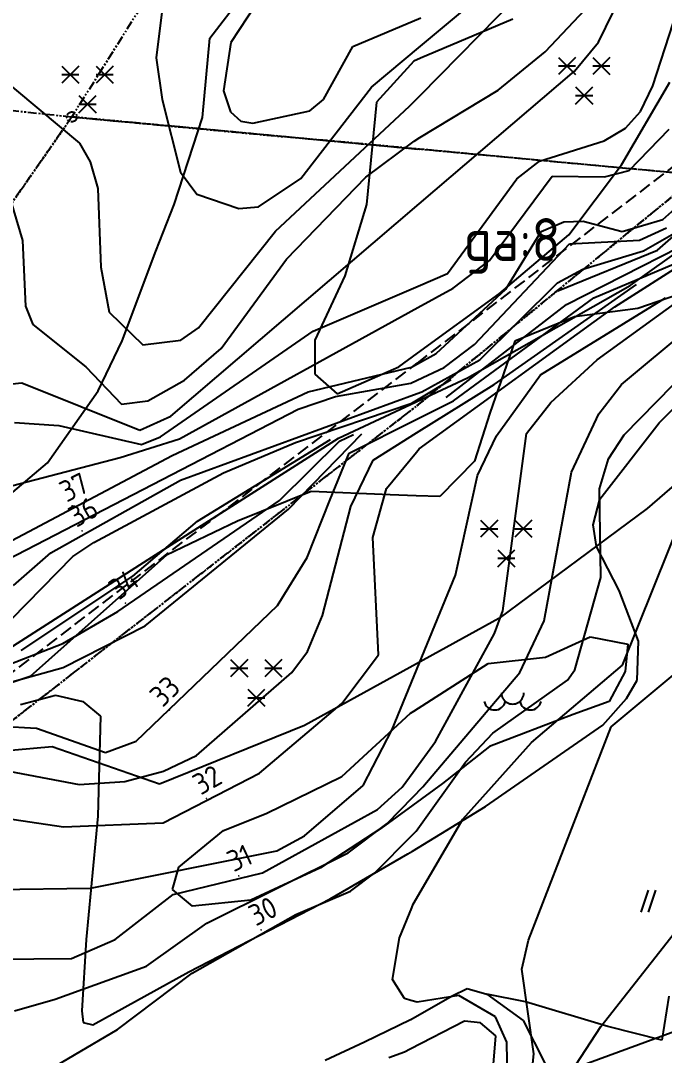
# Model space of a CAD drawing. Header units: metres. Extents: x 139929 to 142176, y 6401995 to 6404420.
# Drawn here: x 140624.4 to 140669.6, y 6402336.5 to 6402409.2 of the extents above; entities that cross this region are included whole.
import ezdxf
from ezdxf.enums import TextEntityAlignment as Align

# ---------------------------------------------------------------- set-up
doc = ezdxf.new("R2010")
doc.units = ezdxf.units.M
doc.header["$LTSCALE"] = 0.5
for name, pattern in [('DASHED', [0.75, 0.5, -0.25]), ('DASHED2', [0.375, 0.25, -0.125]), ('DGN Style 3', [2.464518, 1.76037, -0.704148]), ('PHANTOM', [2.5, 1.25, -0.25, 0.25, -0.25, 0.25, -0.25])]:
    doc.linetypes.add(name, pattern=pattern)
doc.layers.get('0').update_dxf_attribs({"color": 1})
doc.layers.add('LM_GRÄNSPUNKT_TEXT_NY', color=94, linetype='Continuous', lineweight=25)
for name, color, linetype in [('M-BEF-MARKLINJE', 4, 'Continuous'), ('M-BEF-NIVÅKURVA-PRIMÄR-0.5M', 12, 'Continuous'), ('M-BEF-NIVÅKURVA-PRIMÄR-1.0M', 12, 'Continuous'), ('M-BEF-TELE-INFO', 4, 'Continuous'), ('M-GR-FASTIGHETSGRÄNS', 3, 'PHANTOM'), ('M-GR-RÄTTIGHETSGRÄNS', 3, 'DASHED')]:
    doc.layers.add(name, color=color, linetype=linetype)
doc.styles.add('ISO', font='iso.shx', dxfattribs={"height": 2.5})
doc.styles.add('ITALICC', font='italicc', dxfattribs={"oblique": 10})

# ---------------------------------------------------------------- blocks, each defined once
blk = doc.blocks.new('osynlig cirkel')
blk.add_circle((0, 0), 0.005)
blk = doc.blocks.new('OSYNLIG')
blk.add_blockref('osynlig cirkel', (0, 0))
blk = doc.blocks.new('PRI_M_BARRSKOG')
for points in [[(-0.6, 1.478, 0), (-1.8, 0.278, 0)], [(-1.8, 1.478, 0), (-0.6, 0.278, 0)], [(0.6, 1.478, 0), (1.8, 0.278, 0)], [(1.8, 1.478, 0), (0.6, 0.278, 0)], [(-1.8, 0.878, 0), (-0.6, 0.878, 0)], [(0.6, 0.878, 0), (1.8, 0.878, 0)], [(-0.6, -1.8, 0), (0.6, -0.6, 0)], [(-0.6, -0.6, 0), (0.6, -1.8, 0)], [(-0.6, -1.2, 0), (0.6, -1.2, 0)]]:
    blk.add_polyline3d(points)
blk = doc.blocks.new('PRI_M_BERG')
for centre, radius, start, end in [((0, 0.867), 0.784, 179.99999, 0.00001), ((-1.252, 0.43), 0.765, 192.29023, 347.70977), ((1.252, 0.43), 0.765, 192.29023, 347.70977)]:
    blk.add_arc(centre, radius, start, end)
blk = doc.blocks.new('PRI_M_ÅKER')
for points in [[(0.259, 1.556, 0), (-0.259, 0, 0)], [(0.778, 1.556, 0), (0.259, 0, 0)]]:
    blk.add_polyline3d(points)
blk = doc.blocks.new('LIGGARPUNKT')
blk.add_circle((0, 0), 0.35)
at = {"layer": 'LM_GRÄNSPUNKT_TEXT_NY', "style": 'ITALICC', "oblique": 10}
blk.add_attdef('PUNKTBETECKNING', (0.5, -0.35), '', height=0.7, dxfattribs=at)
blk = doc.blocks.new('PRI_V_POLLARE')
blk.add_circle((0, 0), 0.2)
blk = doc.blocks.new('PRI_NIVÅ_HÖJDPKT')
at = {"color": 0, "linetype": 'Continuous', "lineweight": -3}
blk.add_circle((183, 184), 0.0005, dxfattribs=at)

msp = doc.modelspace()

# ---------------------------------------------------------------- linework, layer by layer
at = {"layer": 'M-BEF-MARKLINJE'}
for p, q in [((140637.721, 6402407.926, 40.119), (140641.561, 6402412.996, 40.375)), ((140659, 6402409.268, 39.082), (140652.507, 6402406.524, 39.255)), ((140637.187, 6402402.354, 40.02), (140637.721, 6402407.926, 40.119)), ((140652.041, 6402406.327, 39.267), (140649.414, 6402403.437, 39.338)), ((140652.507, 6402406.524, 39.255), (140652.041, 6402406.327, 39.267)), ((140666.632, 6402399.037, 37.249), (140670.015, 6402404.853, 37.419)), ((140667.23, 6402390.566), (140687.173, 6402404.745)), ((140649.414, 6402403.437, 39.338), (140648.718, 6402396.252, 39.082)), ((140635.217, 6402396.248, 39.636), (140637.187, 6402402.354, 40.02)), ((140662.93, 6402394.12, 37.163), (140666.632, 6402399.037, 37.249)), ((140633.925, 6402392.973, 39.537), (140635.217, 6402396.248, 39.636)), ((140648.718, 6402396.252, 39.082), (140647.199, 6402391.252, 38.158)), ((140658.024, 6402389.981, 37.05), (140662.93, 6402394.12, 37.163)), ((140631.562, 6402386.676, 39.096), (140633.925, 6402392.973, 39.537)), ((140647.199, 6402391.252, 38.158), (140645.097, 6402386.721, 37.376)), ((140655.809, 6402384.066), (140667.23, 6402390.566)), ((140672.274, 6402390.514, 31.06), (140667.758, 6402388.937, 31.146)), ((140652.294, 6402385.797, 36.842), (140658.024, 6402389.981, 37.05)), ((140667.758, 6402388.937, 31.146), (140663.325, 6402388.365, 31.132)), ((140663.325, 6402388.365, 31.132), (140659.136, 6402386.646, 30.805)), ((140629.867, 6402383.162, 38.84), (140631.562, 6402386.676, 39.096)), ((140645.097, 6402386.721, 37.376), (140645.077, 6402384.327, 36.922)), ((140659.136, 6402386.646, 30.805), (140657.364, 6402381.594, 30.662)), ((140650.988, 6402384.843, 36.794), (140652.294, 6402385.797, 36.842)), ((140669.278, 6402380.924, 29.784), (140673.427, 6402385.086, 29.699)), ((140645.077, 6402384.327, 36.922), (140646.652, 6402382.951, 36.822)), ((140646.652, 6402382.951, 36.822), (140650.988, 6402384.843, 36.794)), ((140646.748, 6402379.834), (140655.809, 6402384.066)), ((140626.318, 6402378.11, 37.931), (140629.867, 6402383.162, 38.84)), ((140657.364, 6402381.594, 30.662), (140656.305, 6402378.225, 31.913)), ((140665.09, 6402375.562, 29.94), (140669.278, 6402380.924, 29.784)), ((140633.39, 6402371.302), (140646.748, 6402379.834)), ((140623.869, 6402376.046, 37.575), (140626.318, 6402378.11, 37.931)), ((140656.305, 6402378.225, 31.913), (140653.862, 6402375.727, 32.553)), ((140644.818, 6402376.079, 33.34), (140639.667, 6402374.008, 33.61)), ((140650.387, 6402375.845, 32.63), (140644.818, 6402376.079, 33.34)), ((140652.191, 6402375.784, 32.59), (140650.387, 6402375.845, 32.63)), ((140653.862, 6402375.727, 32.553), (140652.191, 6402375.784, 32.59)), ((140664.627, 6402373.737, 29.94), (140665.09, 6402375.562, 29.94)), ((140639.667, 6402374.008, 33.61), (140634.674, 6402371.608, 33.653)), ((140664.877, 6402372.222, 29.912), (140664.627, 6402373.737, 29.94)), ((140666.452, 6402369.128, 29.557), (140664.877, 6402372.222, 29.912)), ((140621.884, 6402363.961), (140633.39, 6402371.302)), ((140634.674, 6402371.608, 33.653), (140629.162, 6402366.727, 33.624)), ((140667.823, 6402365.576, 29.145), (140666.452, 6402369.128, 29.557)), ((140629.162, 6402366.727, 33.624), (140625.087, 6402363.092, 33.226)), ((140661.277, 6402364.458, 30.259), (140664.42, 6402365.873, 30.003)), ((140664.42, 6402365.873, 30.003), (140667.065, 6402365.366, 29.406)), ((140667.727, 6402362.84, 29.031), (140667.823, 6402365.576, 29.145)), ((140667.065, 6402365.366, 29.406), (140666.889, 6402363.442, 29.207)), ((140652.035, 6402360.655, 31.448), (140657.253, 6402363.997, 30.714)), ((140657.253, 6402363.997, 30.714), (140661.277, 6402364.458, 30.259)), ((140666.889, 6402363.442, 29.207), (140665.763, 6402361.333, 29.179)), ((140625.087, 6402363.092, 33.226), (140620.688, 6402361.636, 33.184)), ((140666.978, 6402361.539, 29.002), (140667.727, 6402362.84, 29.031)), ((140624.407, 6402361.12, 33.167), (140626.866, 6402361.779, 33.238)), ((140626.866, 6402361.779, 33.238), (140628.794, 6402361.339, 33.124)), ((140628.794, 6402361.339, 33.124), (140630.038, 6402360.305, 32.982)), ((140665.763, 6402361.333, 29.179), (140663.223, 6402360.427, 29.236)), ((140665.301, 6402359.681, 28.974), (140666.978, 6402361.539, 29.002)), ((140630.038, 6402360.305, 32.982), (140629.852, 6402353.27, 32.314)), ((140646.985, 6402356.057, 31.879), (140651.805, 6402360.507, 31.481)), ((140651.805, 6402360.507, 31.481), (140652.035, 6402360.655, 31.448)), ((140663.223, 6402360.427, 29.236), (140657.352, 6402358.17, 29.477)), ((140657.062, 6402353.956, 29.344), (140665.301, 6402359.681, 28.974)), ((140657.352, 6402358.17, 29.477), (140654.049, 6402355.583, 29.605)), ((140641.665, 6402353.464, 31.922), (140646.985, 6402356.057, 31.879)), ((140654.049, 6402355.583, 29.605), (140651.967, 6402354.059, 29.844)), ((140651.967, 6402354.059, 29.844), (140649.715, 6402352.41, 30.103)), ((140651.934, 6402350.823, 29.651), (140657.062, 6402353.956, 29.344)), ((140629.852, 6402353.27, 32.314), (140629.029, 6402344.611, 31.163)), ((140638.662, 6402352.267, 31.794), (140641.665, 6402353.464, 31.922)), ((140649.715, 6402352.41, 30.103), (140645.476, 6402349.655, 30.145)), ((140635.546, 6402349.689, 31.581), (140638.662, 6402352.267, 31.794)), ((140646.154, 6402347.479, 29.969), (140651.609, 6402350.624, 29.67)), ((140651.609, 6402350.624, 29.67), (140651.934, 6402350.823, 29.651)), ((140635.101, 6402348.137, 31.225), (140635.546, 6402349.689, 31.581)), ((140645.476, 6402349.655, 30.145), (140640.585, 6402347.369, 30.387)), ((140636.496, 6402346.95, 30.771), (140635.101, 6402348.137, 31.225)), ((140636.229, 6402342.35, 30.054), (140646.154, 6402347.479, 29.969)), ((140640.585, 6402347.369, 30.387), (140636.496, 6402346.95, 30.771)), ((140629.029, 6402344.611, 31.163), (140628.726, 6402339.61, 30.31)), ((140629.508, 6402338.632, 30.111), (140636.229, 6402342.35, 30.054)), ((140654.728, 6402340.664, 29.341), (140655.779, 6402341.165, 29.298)), ((140655.779, 6402341.165, 29.298), (140657.157, 6402340.779, 29.085)), ((140657.157, 6402340.779, 29.085), (140659.722, 6402338.919, 28.9)), ((140659.87, 6402340.245, 28.775), (140657.157, 6402340.779, 29.085)), ((140651.828, 6402339.006, 29.554), (140654.728, 6402340.664, 29.341)), ((140665.67, 6402338.498, 28.377), (140659.87, 6402340.245, 28.775)), ((140669.954, 6402340.645, 28.207), (140669.463, 6402337.537, 28.15)), ((140628.726, 6402339.61, 30.31), (140628.829, 6402338.775, 30.182)), ((140628.829, 6402338.775, 30.182), (140629.508, 6402338.632, 30.111)), ((140648.58, 6402337.433, 29.653), (140651.812, 6402338.998, 29.555)), ((140651.812, 6402338.998, 29.555), (140651.828, 6402339.006, 29.554)), ((140659.722, 6402338.919, 28.9), (140661.262, 6402335.881, 28.63)), ((140669.463, 6402337.537, 28.15), (140665.67, 6402338.498, 28.377)), ((140670.369, 6402338.154), (140646.957, 6402329.594)), ((140645.823, 6402336.131, 29.767), (140648.58, 6402337.433, 29.653))]:
    msp.add_line(p, q, dxfattribs=at)
at = {"layer": 'M-BEF-MARKLINJE', "lineweight": -3}
for p, q in [((140637.721, 6402407.926), (140641.561, 6402412.996)), ((140659, 6402409.268), (140652.507, 6402406.524)), ((140637.187, 6402402.354), (140637.721, 6402407.926)), ((140652.041, 6402406.327), (140649.414, 6402403.437)), ((140652.507, 6402406.524), (140652.041, 6402406.327)), ((140666.632, 6402399.037), (140670.015, 6402404.853)), ((140649.414, 6402403.437), (140648.718, 6402396.252)), ((140635.217, 6402396.248), (140637.187, 6402402.354)), ((140662.93, 6402394.12), (140666.632, 6402399.037)), ((140633.925, 6402392.973), (140635.217, 6402396.248)), ((140648.718, 6402396.252), (140647.199, 6402391.252)), ((140658.024, 6402389.981), (140662.93, 6402394.12)), ((140631.562, 6402386.676), (140633.925, 6402392.973)), ((140647.199, 6402391.252), (140645.097, 6402386.721)), ((140672.274, 6402390.514), (140667.758, 6402388.937)), ((140652.294, 6402385.797), (140658.024, 6402389.981)), ((140667.758, 6402388.937), (140663.325, 6402388.365)), ((140663.325, 6402388.365), (140659.136, 6402386.646)), ((140629.867, 6402383.162), (140631.562, 6402386.676)), ((140645.097, 6402386.721), (140645.077, 6402384.327)), ((140659.136, 6402386.646), (140657.364, 6402381.594)), ((140650.988, 6402384.843), (140652.294, 6402385.797)), ((140669.278, 6402380.924), (140673.427, 6402385.086)), ((140645.077, 6402384.327), (140646.652, 6402382.951)), ((140646.652, 6402382.951), (140650.988, 6402384.843)), ((140626.318, 6402378.11), (140629.867, 6402383.162)), ((140657.364, 6402381.594), (140656.305, 6402378.225)), ((140665.09, 6402375.562), (140669.278, 6402380.924)), ((140623.869, 6402376.046), (140626.318, 6402378.11)), ((140656.305, 6402378.225), (140653.862, 6402375.727)), ((140644.818, 6402376.079), (140639.667, 6402374.008)), ((140650.387, 6402375.845), (140644.818, 6402376.079)), ((140652.191, 6402375.784), (140650.387, 6402375.845)), ((140653.862, 6402375.727), (140652.191, 6402375.784)), ((140664.627, 6402373.737), (140665.09, 6402375.562)), ((140639.667, 6402374.008), (140634.674, 6402371.608)), ((140664.877, 6402372.222), (140664.627, 6402373.737)), ((140666.452, 6402369.128), (140664.877, 6402372.222)), ((140634.674, 6402371.608), (140629.162, 6402366.727)), ((140667.823, 6402365.576), (140666.452, 6402369.128)), ((140629.162, 6402366.727), (140625.087, 6402363.092)), ((140661.277, 6402364.458), (140664.42, 6402365.873)), ((140664.42, 6402365.873), (140667.065, 6402365.366)), ((140667.727, 6402362.84), (140667.823, 6402365.576)), ((140667.065, 6402365.366), (140666.889, 6402363.442)), ((140652.035, 6402360.655), (140657.253, 6402363.997)), ((140657.253, 6402363.997), (140661.277, 6402364.458)), ((140666.889, 6402363.442), (140665.763, 6402361.333)), ((140625.087, 6402363.092), (140620.688, 6402361.636)), ((140666.978, 6402361.539), (140667.727, 6402362.84)), ((140624.407, 6402361.12), (140626.866, 6402361.779)), ((140626.866, 6402361.779), (140628.794, 6402361.339)), ((140628.794, 6402361.339), (140630.038, 6402360.305)), ((140665.763, 6402361.333), (140663.223, 6402360.427)), ((140665.301, 6402359.681), (140666.978, 6402361.539)), ((140630.038, 6402360.305), (140629.852, 6402353.27)), ((140646.985, 6402356.057), (140651.805, 6402360.507)), ((140651.805, 6402360.507), (140652.035, 6402360.655)), ((140663.223, 6402360.427), (140657.352, 6402358.17)), ((140657.062, 6402353.956), (140665.301, 6402359.681)), ((140657.352, 6402358.17), (140654.049, 6402355.583)), ((140641.665, 6402353.464), (140646.985, 6402356.057)), ((140654.049, 6402355.583), (140651.967, 6402354.059)), ((140651.967, 6402354.059), (140649.715, 6402352.41)), ((140651.934, 6402350.823), (140657.062, 6402353.956)), ((140629.852, 6402353.27), (140629.029, 6402344.611)), ((140638.662, 6402352.267), (140641.665, 6402353.464)), ((140649.715, 6402352.41), (140645.476, 6402349.655)), ((140635.546, 6402349.689), (140638.662, 6402352.267)), ((140646.154, 6402347.479), (140651.609, 6402350.624)), ((140651.609, 6402350.624), (140651.934, 6402350.823)), ((140635.101, 6402348.137), (140635.546, 6402349.689)), ((140645.476, 6402349.655), (140640.585, 6402347.369)), ((140636.496, 6402346.95), (140635.101, 6402348.137)), ((140636.229, 6402342.35), (140646.154, 6402347.479)), ((140640.585, 6402347.369), (140636.496, 6402346.95)), ((140629.029, 6402344.611), (140628.726, 6402339.61)), ((140629.508, 6402338.632), (140636.229, 6402342.35)), ((140654.728, 6402340.664), (140655.779, 6402341.165)), ((140655.779, 6402341.165), (140657.157, 6402340.779)), ((140659.87, 6402340.245), (140657.157, 6402340.779)), ((140657.157, 6402340.779), (140659.722, 6402338.919)), ((140651.828, 6402339.006), (140654.728, 6402340.664)), ((140665.67, 6402338.498), (140659.87, 6402340.245)), ((140669.954, 6402340.645), (140669.463, 6402337.537)), ((140628.726, 6402339.61), (140628.829, 6402338.775)), ((140628.829, 6402338.775), (140629.508, 6402338.632)), ((140648.58, 6402337.433), (140651.812, 6402338.998)), ((140651.812, 6402338.998), (140651.828, 6402339.006)), ((140659.722, 6402338.919), (140661.262, 6402335.881)), ((140669.463, 6402337.537), (140665.67, 6402338.498)), ((140645.823, 6402336.131), (140648.58, 6402337.433))]:
    msp.add_line(p, q, dxfattribs=at)
at = {"layer": 'M-BEF-MARKLINJE', "lineweight": -3, "ltscale": 0.8}
for p, q in [((140679.162, 6402384.237), (140668.417, 6402374.894)), ((140668.417, 6402374.894), (140657.997, 6402367.157)), ((140657.997, 6402367.157), (140644.364, 6402359.658)), ((140644.364, 6402359.658), (140634.172, 6402355.533)), ((140626.636, 6402358.162), (140617.479, 6402357.295)), ((140634.172, 6402355.533), (140626.636, 6402358.162))]:
    msp.add_line(p, q, dxfattribs=at)
at = {"layer": 'M-BEF-NIVÅKURVA-PRIMÄR-0.5M', "linetype": 'Continuous', "lineweight": -3}
for p, q in [((140665.008, 6402407.667, 38.5), (140671.886, 6402421.769, 38.5)), ((140652.48, 6402403.905, 39.5), (140663.144, 6402414.759, 39.5)), ((140640.949, 6402410.309, 40.5), (140639.181, 6402407.636, 40.5)), ((140647.755, 6402407.357, 40.5), (140652.536, 6402409.357, 40.5)), ((140639.181, 6402407.636, 40.5), (140638.675, 6402404.23, 40.5)), ((140663.319, 6402405.631, 38.5), (140665.008, 6402407.667, 38.5)), ((140645.705, 6402403.639, 40.5), (140647.755, 6402407.357, 40.5)), ((140621.44, 6402406.492, 39.5), (140628.561, 6402400.572, 39.5)), ((140652.402, 6402396.298, 38.5), (140663.319, 6402405.631, 38.5)), ((140638.675, 6402404.23, 40.5), (140639.167, 6402402.758, 40.5)), ((140644.733, 6402402.83, 40.5), (140645.705, 6402403.639, 40.5)), ((140651.744, 6402403.156, 39.5), (140652.48, 6402403.905, 39.5)), ((140639.167, 6402402.758, 40.5), (140639.899, 6402402.098, 40.5)), ((140640.741, 6402401.965, 40.5), (140644.733, 6402402.83, 40.5)), ((140642.331, 6402394.371, 39.5), (140651.744, 6402403.156, 39.5)), ((140639.899, 6402402.098, 40.5), (140640.741, 6402401.965, 40.5)), ((140667.153, 6402398.651, 37.5), (140669.976, 6402401.536, 37.5)), ((140628.561, 6402400.572, 39.5), (140629.3, 6402399.24, 39.5)), ((140629.3, 6402399.24, 39.5), (140629.852, 6402397.366, 39.5)), ((140657.357, 6402392.312, 37.5), (140661.746, 6402398.251, 37.5)), ((140661.746, 6402398.251, 37.5), (140665.436, 6402398.189, 37.5)), ((140665.436, 6402398.189, 37.5), (140667.153, 6402398.651, 37.5)), ((140629.852, 6402397.366, 39.5), (140630.065, 6402391.843, 39.5)), ((140634.965, 6402381.39, 38.5), (140652.402, 6402396.298, 38.5)), ((140666.62, 6402383.617, 30.5), (140680.612, 6402395.246, 30.5)), ((140669.142, 6402393.046, 35.5), (140672.224, 6402395.742, 35.5)), ((140667.874, 6402393.735, 36.5), (140669.778, 6402394.609, 36.5)), ((140636.926, 6402387.577, 39.5), (140642.331, 6402394.371, 39.5)), ((140662.964, 6402393.496, 36.5), (140667.874, 6402393.735, 36.5)), ((140656.292, 6402386.425, 36.5), (140662.964, 6402393.496, 36.5)), ((140662.159, 6402390.188, 35.5), (140669.142, 6402393.046, 35.5)), ((140654.806, 6402390.37, 37.5), (140657.357, 6402392.312, 37.5)), ((140630.065, 6402391.843, 39.5), (140630.642, 6402388.678, 39.5)), ((140652.327, 6402389.005, 37.5), (140654.806, 6402390.37, 37.5)), ((140657.684, 6402383.615, 32.5), (140667.682, 6402390.632, 32.5)), ((140660.929, 6402384.286, 31.5), (140669.719, 6402389.691, 31.5)), ((140630.642, 6402388.678, 39.5), (140633.019, 6402386.397, 39.5)), ((140635.585, 6402379.793, 37.5), (140652.327, 6402389.005, 37.5)), ((140635.681, 6402386.712, 39.5), (140636.926, 6402387.577, 39.5)), ((140633.019, 6402386.397, 39.5), (140635.681, 6402386.712, 39.5)), ((140654.159, 6402384.803, 36.5), (140656.292, 6402386.425, 36.5)), ((140652.274, 6402383.916, 36.5), (140654.159, 6402384.803, 36.5)), ((140657.833, 6402379.997, 31.5), (140660.929, 6402384.286, 31.5)), ((140618.448, 6402383.111, 38.5), (140624.507, 6402383.713, 38.5)), ((140624.507, 6402383.713, 38.5), (140632.79, 6402380.397, 38.5)), ((140646.528, 6402382.753, 36.5), (140651.826, 6402383.705, 36.5)), ((140651.826, 6402383.705, 36.5), (140652.274, 6402383.916, 36.5)), ((140652.236, 6402380.206, 32.5), (140657.684, 6402383.615, 32.5)), ((140652.26, 6402382.506, 35.5), (140654.659, 6402383.958, 35.5)), ((140665.041, 6402381.544, 30.5), (140666.62, 6402383.617, 30.5)), ((140643.723, 6402379.54, 35.5), (140651.896, 6402382.286, 35.5)), ((140643.908, 6402381.87, 36.5), (140646.528, 6402382.753, 36.5)), ((140651.896, 6402382.286, 35.5), (140652.26, 6402382.506, 35.5)), ((140623.448, 6402371.285, 36.5), (140643.908, 6402381.87, 36.5)), ((140632.79, 6402380.397, 38.5), (140634.965, 6402381.39, 38.5)), ((140663.111, 6402377.457, 30.5), (140665.041, 6402381.544, 30.5)), ((140643.227, 6402374.848, 33.5), (140648.39, 6402380.131, 33.5)), ((140649.183, 6402378.295, 32.5), (140652.236, 6402380.206, 32.5)), ((140656.508, 6402377.215, 31.5), (140657.833, 6402379.997, 31.5)), ((140631.418, 6402378.479, 37.5), (140635.585, 6402379.793, 37.5)), ((140636.848, 6402374.008, 34.5), (140646.19, 6402379.743, 34.5)), ((140638.664, 6402377.39, 35.5), (140643.723, 6402379.54, 35.5)), ((140622.025, 6402376.021, 37.5), (140631.418, 6402378.479, 37.5)), ((140647.608, 6402375.041, 32.5), (140649.183, 6402378.295, 32.5)), ((140629.577, 6402372.516, 35.5), (140638.664, 6402377.39, 35.5)), ((140654.972, 6402370.213, 31.5), (140656.508, 6402377.215, 31.5)), ((140661.199, 6402366.993, 30.5), (140663.111, 6402377.457, 30.5)), ((140633.179, 6402366.643, 33.5), (140643.227, 6402374.848, 33.5)), ((140645.619, 6402367.372, 32.5), (140647.608, 6402375.041, 32.5)), ((140666.702, 6402363.899, 29.5), (140671.054, 6402374.737, 29.5)), ((140632.295, 6402370.151, 34.5), (140636.848, 6402374.008, 34.5)), ((140628.083, 6402371.515, 35.5), (140629.577, 6402372.516, 35.5)), ((140621.01, 6402364.298, 35.5), (140628.083, 6402371.515, 35.5)), ((140624.457, 6402364.928, 34.5), (140632.295, 6402370.151, 34.5)), ((140652.061, 6402363.129, 31.5), (140654.972, 6402370.213, 31.5)), ((140644.575, 6402364.857, 32.5), (140645.619, 6402367.372, 32.5)), ((140659.493, 6402363.366, 30.5), (140661.199, 6402366.993, 30.5)), ((140627.413, 6402363.734, 33.5), (140633.179, 6402366.643, 33.5)), ((140643.47, 6402363.376, 32.5), (140644.575, 6402364.857, 32.5)), ((140617.784, 6402361.06, 33.5), (140627.413, 6402363.734, 33.5)), ((140636.766, 6402357.552, 32.5), (140643.47, 6402363.376, 32.5)), ((140652.661, 6402355.33, 30.5), (140659.493, 6402363.366, 30.5)), ((140660.305, 6402358.464, 29.5), (140666.702, 6402363.899, 29.5)), ((140650.515, 6402359.367, 31.5), (140652.061, 6402363.129, 31.5)), ((140648.492, 6402355.439, 31.5), (140650.515, 6402359.367, 31.5)), ((140655.476, 6402353.079, 29.5), (140660.305, 6402358.464, 29.5)), ((140634.467, 6402356.436, 32.5), (140636.766, 6402357.552, 32.5)), ((140620.547, 6402357.008, 32.5), (140628.544, 6402355.512, 32.5)), ((140631.754, 6402355.706, 32.5), (140634.467, 6402356.436, 32.5)), ((140628.544, 6402355.512, 32.5), (140631.754, 6402355.706, 32.5)), ((140644.353, 6402351.888, 31.5), (140648.492, 6402355.439, 31.5)), ((140651.973, 6402354.625, 30.5), (140652.661, 6402355.33, 30.5)), ((140650.16, 6402352.769, 30.5), (140651.973, 6402354.625, 30.5)), ((140651.996, 6402347.096, 29.5), (140655.476, 6402353.079, 29.5)), ((140647.43, 6402350.698, 30.5), (140650.16, 6402352.769, 30.5)), ((140642.429, 6402350.853, 31.5), (140644.353, 6402351.888, 31.5)), ((140629.326, 6402348.212, 31.5), (140642.429, 6402350.853, 31.5)), ((140637.497, 6402345.761, 30.5), (140647.43, 6402350.698, 30.5)), ((140622.469, 6402348.119, 31.5), (140629.326, 6402348.212, 31.5)), ((140651.043, 6402344.724, 29.5), (140651.893, 6402346.84, 29.5)), ((140651.893, 6402346.84, 29.5), (140651.996, 6402347.096, 29.5)), ((140633.268, 6402342.752, 30.5), (140637.497, 6402345.761, 30.5)), ((140665.171, 6402338.51, 28.5), (140670.608, 6402345.413, 28.5)), ((140650.548, 6402341.806, 29.5), (140651.043, 6402344.724, 29.5)), ((140626.846, 6402340.436, 30.5), (140633.268, 6402342.752, 30.5)), ((140651.395, 6402340.461, 29.5), (140650.548, 6402341.806, 29.5)), ((140623.987, 6402339.607, 30.5), (140626.846, 6402340.436, 30.5)), ((140651.826, 6402340.341, 29.5), (140651.395, 6402340.461, 29.5)), ((140652.275, 6402340.216, 29.5), (140651.826, 6402340.341, 29.5)), ((140655.204, 6402340.674, 29.5), (140652.275, 6402340.216, 29.5)), ((140657.778, 6402339.185, 29.5), (140655.204, 6402340.674, 29.5)), ((140658.576, 6402337.399, 29.5), (140657.778, 6402339.185, 29.5)), ((140657.911, 6402327.433, 28.5), (140665.171, 6402338.51, 28.5)), ((140658.613, 6402333.977, 29.5), (140658.576, 6402337.399, 29.5))]:
    msp.add_line(p, q, dxfattribs=at)
at = {"layer": 'M-BEF-NIVÅKURVA-PRIMÄR-1.0M', "linetype": 'Continuous', "lineweight": -3}
for p, q in [((140652.516, 6402407.384, 40), (140659.113, 6402412.894, 40)), ((140634.403, 6402410.332, 40), (140633.955, 6402406.557, 40)), ((140661.27, 6402406.966, 39), (140664.07, 6402409.957, 39)), ((140668.825, 6402404.586, 38), (140670.248, 6402408.988, 38)), ((140649.068, 6402404.504, 40), (140652.516, 6402407.384, 40)), ((140657.963, 6402404.283, 39), (140661.27, 6402406.966, 39)), ((140633.955, 6402406.557, 40), (140634.374, 6402403.624, 40)), ((140644.098, 6402398.08, 40), (140649.068, 6402404.504, 40)), ((140652.45, 6402400.949, 39), (140657.963, 6402404.283, 39)), ((140667.952, 6402402.783, 38), (140668.825, 6402404.586, 38)), ((140634.374, 6402403.624, 40), (140635.649, 6402398.525, 40)), ((140666.891, 6402401.622, 38), (140667.952, 6402402.783, 38)), ((140665.413, 6402400.726, 38), (140666.891, 6402401.622, 38)), ((140648.672, 6402398.166, 39), (140652.059, 6402400.713, 39)), ((140652.059, 6402400.713, 39), (140652.45, 6402400.949, 39)), ((140660.861, 6402399.296, 38), (140665.413, 6402400.726, 38)), ((140659.263, 6402398.049, 38), (140660.861, 6402399.296, 38)), ((140635.649, 6402398.525, 40), (140636.807, 6402396.978, 40)), ((140643.09, 6402392.406, 39), (140648.672, 6402398.166, 39)), ((140641.134, 6402396.098, 40), (140644.098, 6402398.08, 40)), ((140654.408, 6402391.401, 38), (140659.263, 6402398.049, 38)), ((140623.49, 6402397.362, 39), (140624.56, 6402393.721, 39)), ((140636.807, 6402396.978, 40), (140639.744, 6402395.972, 40)), ((140639.744, 6402395.972, 40), (140641.134, 6402396.098, 40)), ((140669.527, 6402395.204, 37), (140670.566, 6402396.139, 37)), ((140666.147, 6402389.054, 32), (140676.581, 6402395.723, 32)), ((140666.667, 6402394.347, 37), (140669.527, 6402395.204, 37)), ((140660.992, 6402394.346, 37), (140662.57, 6402395.039, 37)), ((140662.57, 6402395.039, 37), (140663.939, 6402395.082, 37)), ((140663.939, 6402395.082, 37), (140666.667, 6402394.347, 37)), ((140658.503, 6402390.295, 37), (140660.992, 6402394.346, 37)), ((140664.917, 6402385.34, 31), (140677.106, 6402394.197, 31)), ((140668.173, 6402392.988, 36), (140670.305, 6402394.225, 36)), ((140624.56, 6402393.721, 39), (140624.771, 6402389.108, 39)), ((140662.77, 6402389.223, 34), (140670.663, 6402393.249, 34)), ((140638.499, 6402386.128, 39), (140643.09, 6402392.406, 39)), ((140663.909, 6402391.701, 36), (140668.173, 6402392.988, 36)), ((140662.131, 6402390.756, 36), (140663.909, 6402391.701, 36)), ((140664.669, 6402389.688, 33), (140670.327, 6402392.083, 33)), ((140652.342, 6402390.516, 38), (140654.408, 6402391.401, 38)), ((140666.813, 6402380.074, 30), (140677.895, 6402391.438, 30)), ((140644.962, 6402387.355, 38), (140652.342, 6402390.516, 38)), ((140653.602, 6402385.776, 37), (140658.503, 6402390.295, 37)), ((140656.669, 6402385.343, 36), (140662.131, 6402390.756, 36)), ((140654.835, 6402382.454, 33), (140664.669, 6402389.688, 33)), ((140624.771, 6402389.108, 39), (140625.281, 6402387.818, 39)), ((140652.422, 6402379.094, 32), (140666.147, 6402389.054, 32)), ((140654.319, 6402382.695, 34), (140662.77, 6402389.223, 34)), ((140625.281, 6402387.818, 39), (140629.003, 6402384.847, 39)), ((140634.25, 6402379.92, 38), (140644.962, 6402387.355, 38)), ((140635.942, 6402383.91, 39), (140638.499, 6402386.128, 39)), ((140652.286, 6402385.055, 37), (140653.602, 6402385.776, 37)), ((140651.869, 6402384.826, 37), (140652.286, 6402385.055, 37)), ((140652.595, 6402383.094, 36), (140656.669, 6402385.343, 36)), ((140661.663, 6402382.337, 31), (140664.917, 6402385.34, 31)), ((140629.003, 6402384.847, 39), (140631.503, 6402382.216, 39)), ((140644.615, 6402383.086, 37), (140651.869, 6402384.826, 37)), ((140633.364, 6402382.453, 39), (140635.942, 6402383.91, 39)), ((140635.079, 6402378.608, 37), (140644.615, 6402383.086, 37)), ((140635.651, 6402376.877, 36), (140652.265, 6402382.972, 36)), ((140652.265, 6402382.972, 36), (140652.595, 6402383.094, 36)), ((140631.503, 6402382.216, 39), (140633.364, 6402382.453, 39)), ((140652.246, 6402381.161, 33), (140654.835, 6402382.454, 33)), ((140659.945, 6402380.176, 31), (140661.663, 6402382.337, 31)), ((140624.008, 6402380.936, 38), (140627.121, 6402380.722, 38)), ((140627.121, 6402380.722, 38), (140632.904, 6402379.402, 38)), ((140647.487, 6402378.784, 33), (140652.246, 6402381.161, 33)), ((140646.81, 6402379.625, 34), (140647.81, 6402380.094, 34)), ((140658.29, 6402367.697, 31), (140659.945, 6402380.176, 31)), ((140665.7, 6402378.382, 30), (140666.813, 6402380.074, 30)), ((140632.904, 6402379.402, 38), (140634.25, 6402379.92, 38)), ((140642.604, 6402375.468, 34), (140646.81, 6402379.625, 34)), ((140623.072, 6402372.243, 37), (140635.079, 6402378.608, 37)), ((140646.169, 6402375.529, 33), (140647.487, 6402378.784, 33)), ((140650.109, 6402376.308, 32), (140652.222, 6402378.854, 32)), ((140652.222, 6402378.854, 32), (140652.422, 6402379.094, 32)), ((140665.077, 6402376.286, 30), (140665.7, 6402378.382, 30)), ((140626.539, 6402371.775, 36), (140635.651, 6402376.877, 36)), ((140649.159, 6402372.861, 32), (140650.109, 6402376.308, 32)), ((140665.165, 6402370.051, 30), (140665.077, 6402376.286, 30)), ((140631.242, 6402367.668, 34), (140642.604, 6402375.468, 34)), ((140644.558, 6402371.447, 33), (140646.169, 6402375.529, 33)), ((140649.556, 6402364.612, 32), (140649.159, 6402372.861, 32)), ((140623.931, 6402369.479, 36), (140626.539, 6402371.775, 36)), ((140642.459, 6402368.076, 33), (140644.558, 6402371.447, 33)), ((140663.356, 6402363.557, 30), (140665.165, 6402370.051, 30)), ((140627.384, 6402365.417, 34), (140631.242, 6402367.668, 34)), ((140632.543, 6402358.552, 33), (140642.459, 6402368.076, 33)), ((140657.712, 6402366.103, 31), (140658.29, 6402367.697, 31)), ((140665.899, 6402359.565, 29), (140674.007, 6402366.346, 29)), ((140621.666, 6402363.188, 34), (140627.384, 6402365.417, 34)), ((140653.552, 6402358.52, 31), (140657.712, 6402366.103, 31)), ((140646.983, 6402361.199, 32), (140649.556, 6402364.612, 32)), ((140662.834, 6402362.828, 30), (140663.356, 6402363.557, 30)), ((140657.582, 6402359.119, 30), (140662.834, 6402362.828, 30)), ((140641.204, 6402356.312, 32), (140646.983, 6402361.199, 32)), ((140623.034, 6402359.607, 33), (140625.549, 6402359.454, 33)), ((140625.549, 6402359.454, 33), (140630.383, 6402357.76, 33)), ((140655.657, 6402357.064, 30), (140657.582, 6402359.119, 30)), ((140660.094, 6402344.579, 29), (140665.899, 6402359.565, 29)), ((140630.383, 6402357.76, 33), (140632.543, 6402358.552, 33)), ((140651.991, 6402356.377, 31), (140653.552, 6402358.52, 31)), ((140652.209, 6402352.236, 30), (140655.657, 6402357.064, 30)), ((140634.428, 6402352.806, 32), (140641.204, 6402356.312, 32)), ((140651.212, 6402355.307, 31), (140651.991, 6402356.377, 31)), ((140649.486, 6402353.738, 31), (140651.212, 6402355.307, 31)), ((140619.702, 6402353.68, 32), (140627.433, 6402352.541, 32)), ((140641.409, 6402349.296, 31), (140649.486, 6402353.738, 31)), ((140627.433, 6402352.541, 32), (140634.428, 6402352.806, 32)), ((140649.309, 6402349.293, 30), (140651.946, 6402351.969, 30)), ((140651.946, 6402351.969, 30), (140652.209, 6402352.236, 30)), ((140635.131, 6402347.77, 31), (140641.409, 6402349.296, 31)), ((140647.581, 6402348.018, 30), (140649.309, 6402349.293, 30)), ((140643.749, 6402346.364, 30), (140647.581, 6402348.018, 30)), ((140631.064, 6402344.605, 31), (140635.131, 6402347.77, 31)), ((140636.482, 6402342.254, 30), (140643.749, 6402346.364, 30)), ((140628, 6402343.281, 31), (140631.064, 6402344.605, 31)), ((140659.615, 6402342.526, 29), (140660.094, 6402344.579, 29)), ((140614.686, 6402343.177, 31), (140628, 6402343.281, 31)), ((140631.22, 6402338.302, 30), (140636.482, 6402342.254, 30)), ((140660.457, 6402336.573, 29), (140659.615, 6402342.526, 29)), ((140655.596, 6402338.885, 30), (140651.791, 6402336.917, 30)), ((140656.723, 6402338.773, 30), (140655.596, 6402338.885, 30)), ((140657.792, 6402337.844, 30), (140656.723, 6402338.773, 30)), ((140622.832, 6402333.351, 30), (140631.22, 6402338.302, 30)), ((140657.569, 6402335.01, 30), (140657.792, 6402337.844, 30)), ((140651.39, 6402336.709, 30), (140650.293, 6402336.299, 30)), ((140651.791, 6402336.917, 30), (140651.39, 6402336.709, 30)), ((140660.264, 6402334.621, 29), (140660.457, 6402336.573, 29))]:
    msp.add_line(p, q, dxfattribs=at)
at = {"layer": 'M-BEF-TELE-INFO', "linetype": 'DGN Style 3'}
for p, q in [((140652.287, 6402385.109), (140671.467, 6402399.841)), ((140574.379, 6402325.619), (140652.269, 6402385.095))]:
    msp.add_line(p, q, dxfattribs=at)
at = {"layer": 'M-GR-FASTIGHETSGRÄNS'}
for p, q in [((140641.535, 6402423.908), (140628.022, 6402402.406)), ((140641.535, 6402423.908), (140628.023, 6402402.407)), ((140641.535, 6402423.908), (140628.023, 6402402.407)), ((140614.987, 6402403.821), (140628.023, 6402402.407)), ((140614.987, 6402403.821), (140628.023, 6402402.407)), ((140628.022, 6402402.406), (140600.565, 6402362.95)), ((140628.023, 6402402.407), (140652.441, 6402400.136)), ((140719.409, 6402393.907), (140628.023, 6402402.407)), ((140747.365, 6402391.307), (140652.441, 6402400.136)), ((140652.256, 6402382.112), (140671.828, 6402398.156)), ((140623.697, 6402359.884), (140652.256, 6402382.112))]:
    msp.add_line(p, q, dxfattribs=at)
at = {"layer": 'M-GR-RÄTTIGHETSGRÄNS', "color": 1, "linetype": 'DASHED2', "lineweight": -3}
for p, q in [((140600.565, 6402362.95), (140628.023, 6402402.407)), ((140671.828, 6402398.156), (140652.256, 6402382.112)), ((140623.697, 6402359.884), (140652.256, 6402382.112))]:
    msp.add_line(p, q, dxfattribs=at)

# ---------------------------------------------------------------- block references
at = {"layer": 'M-BEF-MARKLINJE', "lineweight": -3}
for p in [(140663.999, 6402405.11, 38.306), (140629.126, 6402404.502, 39.869), (140658.529, 6402372.6, 30.788), (140640.976, 6402362.799, 32.536)]:
    msp.add_blockref('PRI_M_BARRSKOG', p, dxfattribs=at)
at = {"layer": 'M-BEF-MARKLINJE', "color": 1, "linetype": 'Continuous', "lineweight": -3}
for p in [(140663.999, 6402405.11, 38.306), (140629.126, 6402404.502, 39.869), (140658.529, 6402372.6, 30.788), (140640.976, 6402362.799, 32.536)]:
    msp.add_blockref('PRI_M_BARRSKOG', p, dxfattribs=at)
at = {"layer": 'M-BEF-MARKLINJE'}
for name, p in [('PRI_M_BERG', (140658.976, 6402361.075, 30.401)), ('PRI_M_BERG', (140658.976, 6402361.075, 30.401)), ('PRI_M_ÅKER', (140668.233, 6402346.529, 28.539)), ('PRI_M_ÅKER', (140668.233, 6402346.529, 28.539))]:
    msp.add_blockref(name, p, dxfattribs=at)
at = {"layer": 'M-BEF-NIVÅKURVA-PRIMÄR-1.0M', "color": 1, "linetype": 'Continuous', "lineweight": -3, "xscale": 0.001, "yscale": 0.001, "zscale": 0.001}
for p in [(140627.867, 6402374.895, 37), (140628.574, 6402373.135, 36), (140631.603, 6402368.051, 34), (140634.705, 6402360.541, 33), (140637.306, 6402354.333, 32), (140639.566, 6402348.913, 31), (140641.137, 6402345.118, 30)]:
    msp.add_blockref('PRI_NIVÅ_HÖJDPKT', p, dxfattribs=at)
at = {"layer": 'M-GR-FASTIGHETSGRÄNS'}
msp.add_blockref('LIGGARPUNKT', (140628.023, 6402402.407), dxfattribs=at)
at = {"layer": 'M-GR-RÄTTIGHETSGRÄNS', "lineweight": -3}
msp.add_blockref('OSYNLIG', (140658.941, 6402392.29), dxfattribs=at)
at = {"layer": 'M-GR-RÄTTIGHETSGRÄNS', "color": 1, "linetype": 'Continuous', "lineweight": -3, "xscale": 0.01, "yscale": 0.01, "zscale": 0.01}
msp.add_blockref('PRI_V_POLLARE', (140658.941, 6402392.29), dxfattribs=at)

# ---------------------------------------------------------------- texts
at = {"layer": 'M-BEF-NIVÅKURVA-PRIMÄR-1.0M', "style": 'ISO'}
for s, rotation, p in [('37', 26.703, (140627.867, 6402374.895)), ('36', 29.511, (140628.574, 6402373.135)), ('34', 36.387, (140631.603, 6402368.051)), ('33', 43.947, (140634.705, 6402360.541)), ('32', 29.682, (140637.306, 6402354.333)), ('31', 24.921, (140639.566, 6402348.913)), ('30', 26.415, (140641.137, 6402345.118))]:
    msp.add_text(s, height=1.5, rotation=rotation, dxfattribs=at).set_placement(p, align=Align.BOTTOM_LEFT)
at = {"layer": 'M-GR-RÄTTIGHETSGRÄNS', "lineweight": -3, "style": 'ISO'}
msp.add_text('ga:8', height=3, dxfattribs=at).set_placement((140658.941, 6402392.29), align=Align.CENTER)

doc.saveas('drawing.dxf')
